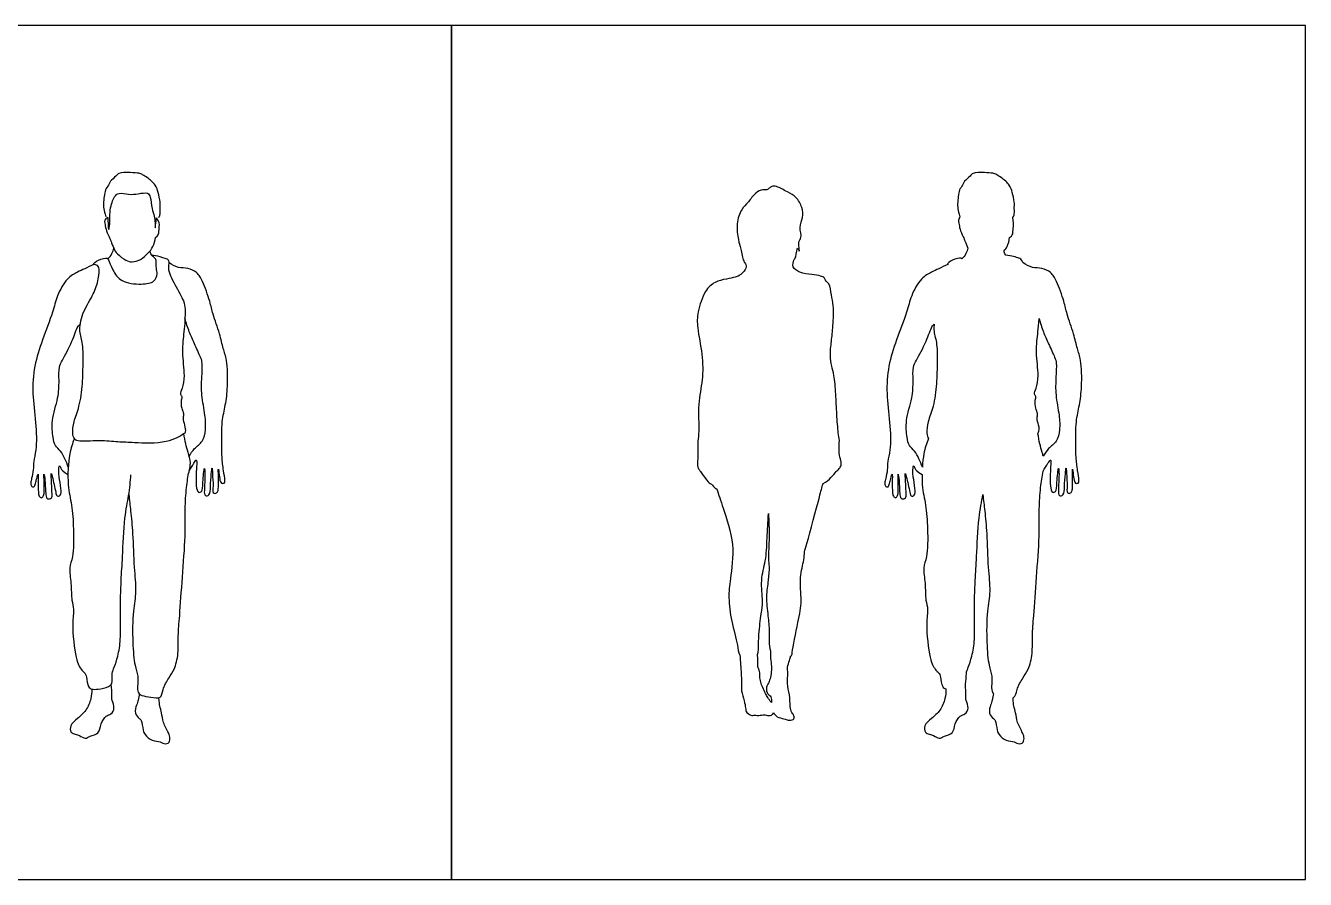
# Model space of a CAD drawing. Header units: millimetres. Extents: x 0 to 18.9, y 0.1 to 18.6.
# Drawn here: x 4.169 to 8.279, y 6.73 to 9.473 of the extents above; entities that cross this region are included whole.
import ezdxf

# ---------------------------------------------------------------- set-up
doc = ezdxf.new("R2010")
doc.units = ezdxf.units.MM
for name, color, linetype, true_color in [('AG-OUTLINE', 7, 'Continuous', 0x8000ff), ('AG-PEOPLE', 7, 'Continuous', 0x66ccff), ('X-VIEWPORT', 7, 'Continuous', 0xfb0280)]:
    doc.layers.add(name, color=color, linetype=linetype, true_color=true_color)

msp = doc.modelspace()

# ---------------------------------------------------------------- linework, layer by layer
at = {"layer": 'AG-OUTLINE'}
for points, knots in [([(7.34, 8.8568), (7.342, 8.8605), (7.3455, 8.8684), (7.3439, 8.8859), (7.3456, 8.9069), (7.3374, 8.9372), (7.3314, 8.9619), (7.3039, 8.9844), (7.2884, 8.9942), (7.2749, 9), (7.249, 9.001), (7.2099, 9.0019), (7.2038, 8.9895), (7.1828, 8.9741), (7.1811, 8.9643), (7.1691, 8.9491), (7.1641, 8.9301), (7.1605, 8.8857), (7.1663, 8.8727), (7.1698, 8.8588)], [0, 0, 0, 0, 0.21334, 0.461636, 0.742515, 1.07903, 1.3867, 1.741205, 2.001336, 2.222419, 2.539293, 2.905595, 3.123308, 3.421807, 3.612763, 3.865767, 4.14397, 4.550404, 4.786281, 4.786281, 4.786281, 4.786281]), ([(6.7391, 8.6527), (6.7382, 8.6559), (6.7352, 8.6625), (6.7216, 8.6706), (6.693, 8.6727), (6.656, 8.6788), (6.6301, 8.6955), (6.6353, 8.7214), (6.644, 8.7268), (6.6466, 8.7705), (6.6571, 8.7372), (6.6477, 8.7798), (6.6643, 8.7906), (6.6516, 8.8265), (6.6678, 8.8565), (6.6642, 8.8897), (6.6452, 8.9241), (6.6161, 8.9379), (6.5823, 8.9578), (6.5657, 8.9582), (6.5569, 8.9511), (6.5497, 8.9441), (6.5353, 8.9473), (6.5116, 8.9369), (6.4909, 8.9053), (6.4662, 8.8835), (6.4507, 8.8368), (6.4571, 8.785), (6.4665, 8.7576), (6.4724, 8.7162), (6.4844, 8.7064), (6.4821, 8.6881), (6.4681, 8.674), (6.4593, 8.67)], [0, 0, 0, 0, 0.181586, 0.399273, 0.70777, 1.067119, 1.367415, 1.629671, 1.836349, 2.141324, 2.325504, 2.619065, 2.869697, 3.197609, 3.528711, 3.855513, 4.205564, 4.536024, 4.894438, 5.117859, 5.304166, 5.477005, 5.685383, 5.968975, 6.320235, 6.64984, 7.047104, 7.457217, 7.779453, 8.141253, 8.353817, 8.581127, 8.88994, 8.88994, 8.88994, 8.88994]), ([(7.1698, 8.8588), (7.1643, 8.8507), (7.1665, 8.8391), (7.1704, 8.8118), (7.1805, 8.7948)], [0.149131, 0.149131, 0.149131, 0.149131, 0.5473, 1.151243, 1.151243, 1.151243, 1.151243]), ([(7.3293, 8.7926), (7.3388, 8.799), (7.3398, 8.8085), (7.3415, 8.8279), (7.3422, 8.8428), (7.34, 8.8568)], [0, 0, 0, 0, 0.303886, 0.723522, 1.133666, 1.133666, 1.133666, 1.133666]), ([(7.1951, 8.7586), (7.194, 8.7524), (7.1901, 8.7401), (7.1815, 8.7288), (7.1764, 8.7241)], [-0.5103759, -0.5103759, -0.5103759, -0.5103759, -0.2613322, 0, 0, 0, 0]), ([(7.1805, 8.7948), (7.1824, 8.7899), (7.1864, 8.7801), (7.1919, 8.7655), (7.1951, 8.7586)], [0, 0, 0, 0, 0.2279511, 0.5035332, 0.5035332, 0.5035332, 0.5035332]), ([(7.3119, 8.7498), (7.3154, 8.754), (7.3238, 8.7661), (7.3283, 8.7826), (7.3293, 8.7926)], [2.1010353, 2.1010353, 2.1010353, 2.1010353, 2.2852414, 2.5996997, 2.5996997, 2.5996997, 2.5996997]), ([(7.1459, 8.7194), (7.1372, 8.7153), (7.1286, 8.7086), (7.1306, 8.7063), (7.131, 8.706)], [0, 0, 0, 0, 0.256071, 0.295204, 0.295204, 0.295204, 0.295204]), ([(7.1764, 8.7241), (7.1758, 8.7249), (7.1716, 8.7273), (7.1563, 8.7243), (7.1459, 8.7194)], [16.9348845, 16.9348845, 16.9348845, 16.9348845, 17.0108116, 17.3158982, 17.3158982, 17.3158982, 17.3158982]), ([(7.317, 8.7361), (7.3151, 8.7382), (7.3123, 8.7432), (7.3119, 8.7476), (7.3119, 8.7498)], [0, 0, 0, 0, 0.1657632, 0.3115322, 0.3115322, 0.3115322, 0.3115322]), ([(7.3719, 8.7123), (7.3674, 8.7235), (7.3585, 8.7263), (7.3368, 8.7336), (7.317, 8.7361)], [13.1564137, 13.1564137, 13.1564137, 13.1564137, 13.5219882, 14.1165783, 14.1165783, 14.1165783, 14.1165783]), ([(7.131, 8.706), (7.1213, 8.7015), (7.1017, 8.6921), (7.0781, 8.6811), (7.0422, 8.6617), (7.0117, 8.6043), (6.9998, 8.5515), (6.965, 8.4629), (6.9385, 8.3805), (6.9323, 8.2904), (6.9457, 8.2013), (6.9485, 8.1117), (6.9362, 8.0746), (6.9381, 8.0462), (6.9313, 8.0194), (6.9283, 8.0046), (6.9284, 7.9938), (6.9408, 7.9889), (6.9438, 8.0042), (6.9471, 8.0156), (6.9538, 8.0438), (6.9518, 8.0018), (6.9531, 7.9767), (6.9539, 7.9616), (6.9637, 7.9537), (6.9711, 7.9644), (6.9718, 7.9788), (6.9715, 8.0137), (6.9702, 8.0401), (6.9755, 8.0076), (6.9754, 7.9682), (6.9805, 7.9499), (6.9977, 7.9547), (6.9969, 7.9696), (6.9955, 8.0021), (6.9947, 8.0178), (6.9929, 8.0412), (7.0002, 8.0152), (7.0094, 7.9713), (7.0114, 7.9604), (7.0272, 7.9628), (7.0257, 7.9874), (7.0198, 8.0238), (7.0179, 8.0368), (7.0197, 8.0658), (7.0249, 8.0498), (7.0316, 8.0402), (7.0481, 8.0316)], [0, 0, 0, 0, 0.333905, 0.633855, 1.002183, 1.465869, 1.906186, 2.475552, 3.030299, 3.582486, 4.152168, 4.705378, 5.065926, 5.375494, 5.68363, 5.91332, 6.095314, 6.26928, 6.472146, 6.706495, 6.936764, 7.243086, 7.567298, 7.787423, 7.963648, 8.144693, 8.37218, 8.738052, 8.965912, 9.233264, 9.629898, 9.855594, 10.058729, 10.274089, 10.608867, 10.867775, 11.084406, 11.321854, 11.73763, 11.909861, 12.096253, 12.372458, 12.730887, 12.972724, 13.233131, 13.406815, 13.652636, 13.652636, 13.652636, 13.652636]), ([(7.4371, 8.0414), (7.4417, 8.0503), (7.4514, 8.0644), (7.4626, 8.0847), (7.4609, 8.0509), (7.4577, 7.9978), (7.4648, 7.9711), (7.4808, 7.976), (7.4805, 8.0035), (7.4864, 8.0655), (7.489, 8.0264), (7.4855, 7.9836), (7.4862, 7.9604), (7.5054, 7.9642), (7.5053, 7.9942), (7.5079, 8.0286), (7.511, 8.0598), (7.5121, 8.0317), (7.5153, 7.9951), (7.5122, 7.973), (7.5209, 7.9687), (7.5296, 7.975), (7.5312, 7.9852), (7.5324, 8.0175), (7.5306, 8.0382), (7.5313, 8.0546), (7.5336, 8.028), (7.5367, 8.0099), (7.5398, 8.0028), (7.5516, 8.0017), (7.5527, 8.0143), (7.5472, 8.0446), (7.542, 8.0875), (7.5423, 8.1279), (7.541, 8.2011), (7.5546, 8.2546), (7.5621, 8.3132), (7.5603, 8.398), (7.546, 8.4356), (7.5362, 8.4836), (7.5126, 8.547), (7.5051, 8.5861), (7.4816, 8.6517), (7.464, 8.681), (7.4331, 8.696), (7.4025, 8.6932), (7.3812, 8.7053), (7.3719, 8.7123)], [0, 0, 0, 0, 0.31308, 0.519197, 0.785947, 1.232971, 1.500824, 1.673796, 1.9863, 2.368153, 2.617829, 3.024929, 3.265549, 3.457648, 3.752684, 4.119071, 4.366513, 4.594193, 4.967465, 5.222642, 5.369644, 5.540103, 5.720996, 6.045473, 6.3265, 6.484342, 6.730824, 6.994335, 7.141838, 7.309878, 7.484886, 7.804807, 8.180987, 8.550247, 9.035927, 9.461587, 9.906417, 10.428766, 10.790042, 11.18901, 11.654951, 12.029045, 12.500149, 12.835343, 13.154222, 13.468336, 13.806888, 13.806888, 13.806888, 13.806888]), ([(6.4606, 8.6701), (6.4572, 8.6677), (6.4457, 8.6646), (6.4186, 8.6589), (6.3807, 8.6511), (6.3484, 8.6207), (6.3256, 8.5527), (6.3254, 8.5014), (6.3438, 8.4167), (6.3448, 8.3339), (6.3268, 8.2601), (6.3329, 8.1697), (6.3268, 8.1397), (6.3285, 8.0829), (6.3257, 8.0556), (6.3335, 8.0444), (6.3406, 8.035), (6.3603, 8.0054), (6.3739, 7.9995), (6.3847, 7.9846), (6.388, 7.9864)], [-12.663961, -12.663961, -12.663961, -12.663961, -12.47194, -12.164785, -11.806268, -11.4267, -10.944387, -10.523654, -9.987561, -9.458805, -8.941996, -8.402121, -8.069851, -7.636115, -7.333682, -7.13727, -6.932103, -6.594374, -6.347924, -6.111663, -6.111663, -6.111663, -6.111663]), ([(6.73, 8.0025), (6.7416, 8.0077), (6.7567, 8.0208), (6.7715, 8.0407), (6.7818, 8.0493), (6.7902, 8.0609), (6.7858, 8.0821), (6.7799, 8.1068), (6.784, 8.1416), (6.7781, 8.1657), (6.774, 8.2271), (6.7712, 8.2874), (6.7668, 8.3493), (6.7576, 8.3787), (6.7515, 8.4144), (6.7574, 8.4599), (6.7626, 8.5087), (6.7655, 8.5739), (6.7555, 8.6067), (6.7541, 8.6401), (6.7423, 8.6506), (6.7391, 8.6527)], [-8.150738, -8.150738, -8.150738, -8.150738, -7.857891, -7.557671, -7.344121, -7.134, -6.868659, -6.564742, -6.224169, -5.928311, -5.474501, -4.998385, -4.540212, -4.214102, -3.866589, -3.470656, -3.047783, -2.57696, -2.224319, -1.86199, -1.749454, -1.749454, -1.749454, -1.749454]), ([(7.049, 8.0546), (7.0462, 8.064), (7.0387, 8.082), (7.0256, 8.1067), (7.0047, 8.1237), (6.9993, 8.1521), (6.9936, 8.2063), (7.0181, 8.2764), (7.02, 8.3301), (7.0177, 8.3767), (7.0306, 8.3994), (7.0624, 8.4567), (7.0775, 8.5059), (7.0847, 8.5114), (7.0873, 8.5141)], [0, 0, 0, 0, 0.31009, 0.612126, 0.899005, 1.195697, 1.615808, 2.109442, 2.536502, 2.912474, 3.200716, 3.670816, 4.07673, 4.268445, 4.268445, 4.268445, 4.268445]), ([(7.0873, 8.5141), (7.0864, 8.508), (7.0851, 8.4865), (7.0972, 8.4558), (7.0965, 8.3929), (7.096, 8.3233), (7.0862, 8.2506), (7.0665, 8.2027), (7.0615, 8.1652), (7.0658, 8.1506), (7.0686, 8.1464)], [2.134651, 2.134651, 2.134651, 2.134651, 2.27426, 2.644413, 3.091369, 3.576885, 4.066298, 4.480913, 4.826992, 5.072221, 5.072221, 5.072221, 5.072221]), ([(7.4204, 8.1621), (7.4259, 8.1728), (7.4229, 8.1907), (7.4159, 8.2116), (7.4213, 8.227), (7.4118, 8.244), (7.4102, 8.2692), (7.416, 8.2815), (7.4061, 8.2896), (7.4165, 8.3107), (7.4243, 8.3508), (7.4119, 8.4241), (7.4207, 8.4882), (7.4229, 8.513), (7.4239, 8.5322)], [7.664837, 7.664837, 7.664837, 7.664837, 7.948631, 8.238178, 8.469135, 8.732074, 9.036312, 9.244745, 9.428778, 9.69934, 10.087247, 10.614622, 11.102474, 11.4673, 11.4673, 11.4673, 11.4673]), ([(7.4239, 8.5322), (7.4278, 8.5179), (7.4373, 8.489), (7.4536, 8.4523), (7.4746, 8.4078), (7.4809, 8.3886), (7.4777, 8.3412), (7.4758, 8.2866), (7.4895, 8.2221), (7.4915, 8.1761), (7.4831, 8.1359), (7.4531, 8.1156), (7.4425, 8.0987), (7.4372, 8.0904)], [-4.074756, -4.074756, -4.074756, -4.074756, -3.693038, -3.320075, -2.926265, -2.669063, -2.287156, -1.853435, -1.390039, -0.998753, -0.645556, -0.310874, 0, 0, 0, 0]), ([(7.0686, 8.1464), (7.0624, 8.1304), (7.0544, 8.1087), (7.05, 8.07), (7.049, 8.0546)], [0, 0, 0, 0, 0.4105389, 0.6643501, 0.6643501, 0.6643501, 0.6643501]), ([(7.4372, 8.0904), (7.4361, 8.0944), (7.4318, 8.1086), (7.426, 8.1293), (7.4219, 8.1512), (7.4204, 8.1621)], [10.8406044, 10.8406044, 10.8406044, 10.8406044, 10.9574878, 11.2642413, 11.5924616, 11.5924616, 11.5924616, 11.5924616]), ([(7.0481, 8.0316), (7.0479, 8.0202), (7.0488, 7.9811), (7.0614, 7.9334), (7.0666, 7.8568), (7.0667, 7.7674), (7.0495, 7.7322), (7.0599, 7.6815), (7.0581, 7.6276), (7.0692, 7.5971), (7.0588, 7.5512), (7.0715, 7.4442), (7.0821, 7.4193), (7.0915, 7.4019), (7.1026, 7.3946), (7.1081, 7.3804), (7.1114, 7.3489), (7.1202, 7.3432), (7.1244, 7.342)], [0.79013, 0.79013, 0.79013, 0.79013, 0.978541, 1.446199, 1.951724, 2.487747, 2.837089, 3.241312, 3.662723, 3.974053, 4.368983, 4.961496, 5.263767, 5.50501, 5.705261, 5.928066, 6.245648, 6.448964, 6.448964, 6.448964, 6.448964]), ([(7.3404, 7.3136), (7.3501, 7.3193), (7.3511, 7.3425), (7.3719, 7.3776), (7.391, 7.4046), (7.4044, 7.4569), (7.4009, 7.5143), (7.4076, 7.5804), (7.4152, 7.7029), (7.4262, 7.8305), (7.4235, 7.9185), (7.4277, 7.9869), (7.4337, 8.0258), (7.4371, 8.0414)], [5.245827, 5.245827, 5.245827, 5.245827, 5.544178, 5.916484, 6.251672, 6.669501, 7.10717, 7.576955, 8.222303, 8.88802, 9.431296, 9.911708, 10.329043, 10.329043, 10.329043, 10.329043]), ([(6.388, 7.9864), (6.3956, 7.9655), (6.4085, 7.9225), (6.4493, 7.8068), (6.4318, 7.6979), (6.4254, 7.6351), (6.4344, 7.5605), (6.4569, 7.4871), (6.457, 7.4598), (6.4627, 7.4504)], [0, 0, 0, 0, 0.481662, 1.130398, 1.747, 2.211595, 2.723063, 3.246844, 3.5669, 3.5669, 3.5669, 3.5669]), ([(6.6259, 7.4475), (6.6303, 7.4496), (6.6301, 7.4622), (6.6507, 7.5603), (6.6635, 7.6237), (6.6528, 7.6992), (6.6697, 7.7545), (6.6697, 7.7841), (6.6799, 7.8118), (6.7193, 7.9624), (6.7261, 7.9877), (6.73, 8.0025)], [4.193933, 4.193933, 4.193933, 4.193933, 4.400493, 4.969953, 5.459178, 5.955257, 6.391384, 6.685333, 7.006477, 7.716412, 8.106685, 8.106685, 8.106685, 8.106685]), ([(7.1872, 7.357), (7.1909, 7.3679), (7.188, 7.3933), (7.1974, 7.4114), (7.2095, 7.4498), (7.2187, 7.5034), (7.2153, 7.5876), (7.2184, 7.692), (7.2239, 7.7663), (7.228, 7.8892), (7.2393, 7.9437), (7.2433, 7.9667)], [7.219505, 7.219505, 7.219505, 7.219505, 7.547837, 7.815445, 8.17507, 8.604725, 9.145033, 9.737469, 10.252463, 10.899096, 11.398296, 11.398296, 11.398296, 11.398296]), ([(7.2433, 7.9667), (7.2455, 7.949), (7.2497, 7.9122), (7.2571, 7.8396), (7.2588, 7.734), (7.2692, 7.6559), (7.2555, 7.5916), (7.2549, 7.4936), (7.261, 7.4195), (7.2743, 7.3848), (7.2715, 7.3517), (7.271, 7.3373), (7.2772, 7.3269)], [0, 0, 0, 0, 0.427866, 0.928863, 1.53469, 2.050041, 2.520504, 3.103923, 3.608061, 3.959618, 4.291273, 4.5446, 4.5446, 4.5446, 4.5446]), ([(6.5198, 7.4533), (6.5218, 7.4568), (6.5228, 7.4715), (6.5229, 7.5188), (6.5317, 7.5836), (6.5382, 7.6238), (6.5281, 7.6925), (6.5477, 7.7552), (6.5499, 7.8171), (6.5529, 7.8787), (6.5544, 7.9056)], [4.302833, 4.302833, 4.302833, 4.302833, 4.483008, 4.893408, 5.360711, 5.73137, 6.201117, 6.662736, 7.156518, 7.5601, 7.5601, 7.5601, 7.5601]), ([(6.5544, 7.9056), (6.5561, 7.8802), (6.5586, 7.8325), (6.5535, 7.7611), (6.5579, 7.7357), (6.5546, 7.6893), (6.5457, 7.6396), (6.5533, 7.5761), (6.5589, 7.5281), (6.5557, 7.4829), (6.5609, 7.465)], [0, 0, 0, 0, 0.53095, 1.033634, 1.342524, 1.744631, 2.18451, 2.663228, 3.107116, 3.538913, 3.538913, 3.538913, 3.538913]), ([(6.4627, 7.4504), (6.4647, 7.431), (6.4673, 7.3924), (6.4677, 7.3758), (6.4688, 7.3546), (6.4669, 7.3353), (6.4773, 7.3046), (6.4814, 7.2814), (6.4827, 7.2658), (6.5016, 7.2543), (6.5073, 7.2596), (6.5235, 7.2553), (6.541, 7.2603), (6.5479, 7.2569), (6.5656, 7.2557), (6.5706, 7.263), (6.5711, 7.2661)], [0, 0, 0, 0, 0.439963, 0.679399, 0.934085, 1.189992, 1.516718, 1.797695, 2.021288, 2.269243, 2.413037, 2.642783, 2.883831, 3.044088, 3.27623, 3.460309, 3.460309, 3.460309, 3.460309]), ([(6.5642, 7.2984), (6.5541, 7.3112), (6.5447, 7.3273), (6.5286, 7.3636), (6.527, 7.381), (6.5279, 7.399), (6.5192, 7.4132), (6.5209, 7.433), (6.5199, 7.4464), (6.5198, 7.4533)], [3.955444, 3.955444, 3.955444, 3.955444, 4.266443, 4.659247, 4.921307, 5.176958, 5.424872, 5.697525, 5.980649, 5.980649, 5.980649, 5.980649]), ([(6.5609, 7.465), (6.561, 7.4544), (6.5612, 7.4325), (6.5671, 7.4087), (6.5589, 7.3659), (6.5516, 7.3563), (6.5467, 7.3453), (6.5504, 7.3248), (6.5648, 7.3189), (6.5655, 7.3045), (6.5642, 7.2984)], [0, 0, 0, 0, 0.323532, 0.619225, 0.990098, 1.188505, 1.381407, 1.631246, 1.844933, 2.093442, 2.093442, 2.093442, 2.093442]), ([(6.5711, 7.2661), (6.574, 7.261), (6.5811, 7.2506), (6.6049, 7.2471), (6.6171, 7.2412), (6.636, 7.2412), (6.6387, 7.2565), (6.6283, 7.266), (6.623, 7.2868), (6.6247, 7.3238), (6.6123, 7.3589), (6.619, 7.3925), (6.6139, 7.4117), (6.6231, 7.4337), (6.6248, 7.4429), (6.6259, 7.4475)], [0, 0, 0, 0, 0.241068, 0.514179, 0.73424, 0.962475, 1.157548, 1.364291, 1.624183, 1.974414, 2.328587, 2.65757, 2.91181, 3.184168, 3.401183, 3.401183, 3.401183, 3.401183]), ([(7.1244, 7.342), (7.1248, 7.3316), (7.1233, 7.3107), (7.1075, 7.2717), (7.0799, 7.2477), (7.0533, 7.2266), (7.0558, 7.2014), (7.0717, 7.1965), (7.0855, 7.194), (7.104, 7.1789), (7.1191, 7.1922), (7.1499, 7.1974), (7.1523, 7.2303), (7.1688, 7.2575), (7.1874, 7.2594), (7.2002, 7.2815), (7.188, 7.3054), (7.1893, 7.3247), (7.1883, 7.3422), (7.1872, 7.357)], [0, 0, 0, 0, 0.330958, 0.708475, 1.071518, 1.408452, 1.672971, 1.897016, 2.124893, 2.391669, 2.639567, 2.949187, 3.274017, 3.597497, 3.839757, 4.113886, 4.410464, 4.677192, 4.957686, 4.957686, 4.957686, 4.957686]), ([(7.2772, 7.3269), (7.2763, 7.32), (7.2737, 7.306), (7.2685, 7.2907), (7.26, 7.2641), (7.277, 7.2462), (7.2852, 7.2425), (7.2885, 7.2083), (7.2949, 7.1953), (7.3167, 7.173), (7.3447, 7.1745), (7.3517, 7.1662), (7.3726, 7.165), (7.3774, 7.1835), (7.3715, 7.2019), (7.3525, 7.2339), (7.3496, 7.2647), (7.3427, 7.2866), (7.3411, 7.2993), (7.3404, 7.3136)], [0, 0, 0, 0, 0.268907, 0.511782, 0.81221, 1.085026, 1.258777, 1.588807, 1.826278, 2.143742, 2.442891, 2.631178, 2.874071, 3.10395, 3.363363, 3.721742, 4.052087, 4.333149, 4.581309, 4.581309, 4.581309, 4.581309])]:
    msp.add_open_spline(points, degree=3, knots=knots, dxfattribs=at)
msp.add_open_spline([(6.4593, 8.67), (6.4598, 8.67), (6.4602, 8.6701), (6.4606, 8.6701)], degree=3, dxfattribs=at)
at = {"layer": 'AG-PEOPLE'}
for points, knots in [([(4.5968, 8.8568), (4.5988, 8.8605), (4.6023, 8.8684), (4.6007, 8.8859), (4.6024, 8.9069), (4.5942, 8.9372), (4.5882, 8.9619), (4.5607, 8.9844), (4.5452, 8.9942), (4.5317, 9), (4.5058, 9.001), (4.4667, 9.0019), (4.4606, 8.9895), (4.4396, 8.9741), (4.4379, 8.9643), (4.4259, 8.9491), (4.4209, 8.9301), (4.4173, 8.8857), (4.4231, 8.8727), (4.4266, 8.8588)], [0, 0, 0, 0, 0.21334, 0.461636, 0.742515, 1.07903, 1.3867, 1.741205, 2.001336, 2.222419, 2.539293, 2.905595, 3.123308, 3.421807, 3.612763, 3.865767, 4.14397, 4.550404, 4.786281, 4.786281, 4.786281, 4.786281]), ([(4.4325, 8.8565), (4.4328, 8.8525), (4.4336, 8.8447), (4.4334, 8.8247), (4.4362, 8.8144), (4.4402, 8.8378), (4.4388, 8.8588), (4.441, 8.8876), (4.4475, 8.9104), (4.4563, 8.9267), (4.4686, 8.9381), (4.5012, 8.9293), (4.5286, 8.9328), (4.5618, 8.9386), (4.5716, 8.9221), (4.5729, 8.8855), (4.5831, 8.8608), (4.5847, 8.8428), (4.5847, 8.8117), (4.5879, 8.8476), (4.5891, 8.8523), (4.5897, 8.8558)], [0, 0, 0, 0, 0.200524, 0.463497, 0.590963, 0.825012, 1.107377, 1.412467, 1.692682, 1.934914, 2.152105, 2.470571, 2.786757, 3.09999, 3.324031, 3.670457, 3.96465, 4.228439, 4.460365, 4.729784, 4.917576, 4.917576, 4.917576, 4.917576]), ([(4.4325, 8.8565), (4.4211, 8.8507), (4.4233, 8.8391), (4.4272, 8.8118), (4.4373, 8.7948)], [0, 0, 0, 0, 0.457423, 1.151243, 1.151243, 1.151243, 1.151243]), ([(4.5861, 8.7926), (4.5956, 8.799), (4.5966, 8.8085), (4.5983, 8.8279), (4.599, 8.8428), (4.5897, 8.8558)], [0, 0, 0, 0, 0.366469, 0.872525, 1.367135, 1.367135, 1.367135, 1.367135]), ([(4.4332, 8.7241), (4.4383, 8.7288), (4.4469, 8.7401), (4.4508, 8.7524), (4.4519, 8.7586)], [0, 0, 0, 0, 0.2613322, 0.5103759, 0.5103759, 0.5103759, 0.5103759]), ([(4.4373, 8.7948), (4.4392, 8.7899), (4.4432, 8.7801), (4.4517, 8.7577), (4.4623, 8.739), (4.4903, 8.7177), (4.511, 8.7126), (4.5391, 8.7199), (4.5623, 8.7418), (4.5796, 8.7624), (4.5851, 8.7826), (4.5861, 8.7926)], [0, 0, 0, 0, 0.227951, 0.503533, 0.773665, 1.106218, 1.367843, 1.666988, 1.988896, 2.285241, 2.5997, 2.5997, 2.5997, 2.5997]), ([(4.4027, 8.7194), (4.394, 8.7153), (4.3821, 8.706), (4.3947, 8.7047), (4.4083, 8.699), (4.4021, 8.6524), (4.3891, 8.6113), (4.3532, 8.5577), (4.338, 8.4962), (4.354, 8.4558), (4.3533, 8.3929), (4.3528, 8.3233), (4.343, 8.2506), (4.3233, 8.2027), (4.3183, 8.1652), (4.3241, 8.1453), (4.338, 8.1354), (4.408, 8.1416), (4.4657, 8.1351), (4.5194, 8.1336), (4.6179, 8.1271), (4.6752, 8.1599), (4.6836, 8.1672), (4.6797, 8.1907), (4.6727, 8.2116), (4.6781, 8.227), (4.6686, 8.244), (4.667, 8.2692), (4.6728, 8.2815), (4.6629, 8.2896), (4.6733, 8.3107), (4.6811, 8.3508), (4.6687, 8.4241), (4.6775, 8.4882), (4.6806, 8.5238), (4.6817, 8.563), (4.6775, 8.5902), (4.648, 8.64), (4.6231, 8.6916), (4.63, 8.7122), (4.6271, 8.7226), (4.6153, 8.7263), (4.5861, 8.736), (4.577, 8.7361), (4.5714, 8.7367), (4.5837, 8.7279), (4.5894, 8.7191), (4.5875, 8.6933), (4.5935, 8.6761), (4.5835, 8.647), (4.5391, 8.6408), (4.4744, 8.6471), (4.4485, 8.6859), (4.4357, 8.7207), (4.4311, 8.7279), (4.4131, 8.7243), (4.4027, 8.7194)], [0, 0, 0, 0, 0.256071, 0.4071, 0.614326, 0.931229, 1.364813, 1.832848, 2.27426, 2.644413, 3.091369, 3.576885, 4.066298, 4.480913, 4.826992, 5.072221, 5.285187, 5.756606, 6.201692, 6.620967, 7.196603, 7.643861, 7.813377, 8.081207, 8.354467, 8.572432, 8.820581, 9.107705, 9.304413, 9.478094, 9.733436, 10.099523, 10.597232, 11.057641, 11.401945, 11.750885, 12.04838, 12.487359, 12.919591, 13.170291, 13.335951, 13.532939, 13.85333, 14.030982, 14.116578, 14.307978, 14.50263, 14.784675, 15.033014, 15.317462, 15.688123, 16.141123, 16.527716, 16.867213, 17.010812, 17.315898, 17.315898, 17.315898, 17.315898]), ([(4.5738, 8.7361), (4.5719, 8.7382), (4.5691, 8.7432), (4.5687, 8.7476), (4.5687, 8.7498)], [0, 0, 0, 0, 0.1657632, 0.3115322, 0.3115322, 0.3115322, 0.3115322]), ([(4.3878, 8.706), (4.3781, 8.7015), (4.3585, 8.6921), (4.3349, 8.6811), (4.299, 8.6617), (4.2685, 8.6043), (4.2566, 8.5515), (4.2218, 8.4629), (4.1953, 8.3805), (4.1891, 8.2904), (4.2025, 8.2013), (4.2053, 8.1117), (4.193, 8.0746), (4.1949, 8.0462), (4.1881, 8.0194), (4.1851, 8.0046), (4.1852, 7.9938), (4.1976, 7.9889), (4.2006, 8.0042), (4.2039, 8.0156), (4.2106, 8.0438), (4.2086, 8.0018), (4.2099, 7.9767), (4.2107, 7.9616), (4.2205, 7.9537), (4.2279, 7.9644), (4.2286, 7.9788), (4.2283, 8.0137), (4.227, 8.0401), (4.2323, 8.0076), (4.2322, 7.9682), (4.2373, 7.9499), (4.2545, 7.9547), (4.2537, 7.9696), (4.2523, 8.0021), (4.2515, 8.0178), (4.2497, 8.0412), (4.257, 8.0152), (4.2662, 7.9713), (4.2682, 7.9604), (4.284, 7.9628), (4.2825, 7.9874), (4.2766, 8.0238), (4.2747, 8.0368), (4.2765, 8.0658), (4.2817, 8.0498), (4.2884, 8.0402), (4.3049, 8.0316)], [0, 0, 0, 0, 0.333905, 0.633855, 1.002183, 1.465869, 1.906186, 2.475552, 3.030299, 3.582486, 4.152168, 4.705378, 5.065926, 5.375494, 5.68363, 5.91332, 6.095314, 6.26928, 6.472146, 6.706495, 6.936764, 7.243086, 7.567298, 7.787423, 7.963648, 8.144693, 8.37218, 8.738052, 8.965912, 9.233264, 9.629898, 9.855594, 10.058729, 10.274089, 10.608867, 10.867775, 11.084406, 11.321854, 11.73763, 11.909861, 12.096253, 12.372458, 12.730887, 12.972724, 13.233131, 13.406815, 13.652636, 13.652636, 13.652636, 13.652636]), ([(4.6939, 8.0414), (4.6985, 8.0503), (4.7082, 8.0644), (4.7194, 8.0847), (4.7177, 8.0509), (4.7145, 7.9978), (4.7216, 7.9711), (4.7376, 7.976), (4.7373, 8.0035), (4.7432, 8.0655), (4.7458, 8.0264), (4.7423, 7.9836), (4.743, 7.9604), (4.7622, 7.9642), (4.7621, 7.9942), (4.7647, 8.0286), (4.7678, 8.0598), (4.7689, 8.0317), (4.7721, 7.9951), (4.769, 7.973), (4.7777, 7.9687), (4.7864, 7.975), (4.788, 7.9852), (4.7892, 8.0175), (4.7874, 8.0382), (4.7881, 8.0546), (4.7904, 8.028), (4.7935, 8.0099), (4.7966, 8.0028), (4.8084, 8.0017), (4.8095, 8.0143), (4.804, 8.0446), (4.7988, 8.0875), (4.7991, 8.1279), (4.7978, 8.2011), (4.8114, 8.2546), (4.8189, 8.3132), (4.8171, 8.398), (4.8028, 8.4356), (4.793, 8.4836), (4.7694, 8.547), (4.7619, 8.5861), (4.7384, 8.6517), (4.7208, 8.681), (4.6899, 8.696), (4.6593, 8.6932), (4.638, 8.7053), (4.6287, 8.7123)], [0, 0, 0, 0, 0.31308, 0.519197, 0.785947, 1.232971, 1.500824, 1.673796, 1.9863, 2.368153, 2.617829, 3.024929, 3.265549, 3.457648, 3.752684, 4.119071, 4.366513, 4.594193, 4.967465, 5.222642, 5.369644, 5.540103, 5.720996, 6.045473, 6.3265, 6.484342, 6.730824, 6.994335, 7.141838, 7.309878, 7.484886, 7.804807, 8.180987, 8.550247, 9.035927, 9.461587, 9.906417, 10.428766, 10.790042, 11.18901, 11.654951, 12.029045, 12.500149, 12.835343, 13.154222, 13.468336, 13.806888, 13.806888, 13.806888, 13.806888]), ([(4.3058, 8.0546), (4.303, 8.064), (4.2955, 8.082), (4.2824, 8.1067), (4.2615, 8.1237), (4.2561, 8.1521), (4.2504, 8.2063), (4.2749, 8.2764), (4.2768, 8.3301), (4.2745, 8.3767), (4.2874, 8.3994), (4.3192, 8.4567), (4.3343, 8.5059), (4.3415, 8.5114), (4.3441, 8.5141)], [0, 0, 0, 0, 0.31009, 0.612126, 0.899005, 1.195697, 1.615808, 2.109442, 2.536502, 2.912474, 3.200716, 3.670816, 4.07673, 4.268445, 4.268445, 4.268445, 4.268445]), ([(4.694, 8.0904), (4.6993, 8.0987), (4.7099, 8.1156), (4.7399, 8.1359), (4.7483, 8.1761), (4.7463, 8.2221), (4.7326, 8.2866), (4.7345, 8.3412), (4.7377, 8.3886), (4.7314, 8.4078), (4.7104, 8.4523), (4.6941, 8.489), (4.6846, 8.5179), (4.6807, 8.5322)], [0, 0, 0, 0, 0.310874, 0.645556, 0.998753, 1.390039, 1.853435, 2.287156, 2.669063, 2.926265, 3.320075, 3.693038, 4.074756, 4.074756, 4.074756, 4.074756]), ([(4.3254, 8.1464), (4.3192, 8.1304), (4.3074, 8.0984), (4.3014, 7.9966), (4.3182, 7.9334), (4.3234, 7.8568), (4.3235, 7.7674), (4.3063, 7.7322), (4.3167, 7.6815), (4.3149, 7.6276), (4.326, 7.5971), (4.3156, 7.5512), (4.3283, 7.4442), (4.3389, 7.4193), (4.3483, 7.4019), (4.3594, 7.3946), (4.3649, 7.3804), (4.3682, 7.3486), (4.3816, 7.3403), (4.4024, 7.3405), (4.4349, 7.3485), (4.4487, 7.3583), (4.4448, 7.3933), (4.4542, 7.4114), (4.4663, 7.4498), (4.4755, 7.5034), (4.4721, 7.5876), (4.4752, 7.692), (4.4807, 7.7663), (4.4848, 7.8892), (4.4996, 7.9603), (4.5045, 7.9974), (4.5063, 8.0194), (4.5068, 8.03)], [0, 0, 0, 0, 0.410539, 0.978541, 1.446199, 1.951724, 2.487747, 2.837089, 3.241312, 3.662723, 3.974053, 4.368983, 4.961496, 5.263767, 5.50501, 5.705261, 5.928066, 6.245648, 6.454397, 6.714224, 7.04526, 7.265228, 7.58725, 7.849715, 8.202428, 8.623825, 9.153748, 9.734797, 10.239894, 10.874098, 11.363703, 11.706095, 12.0297, 12.0297, 12.0297, 12.0297]), ([(4.5001, 7.9667), (4.5023, 7.949), (4.5065, 7.9122), (4.5139, 7.8396), (4.5156, 7.734), (4.526, 7.6559), (4.5123, 7.5916), (4.5117, 7.4936), (4.5178, 7.4195), (4.5311, 7.3848), (4.5283, 7.3517), (4.5277, 7.3315), (4.5424, 7.319), (4.5703, 7.3164), (4.6064, 7.3084), (4.6079, 7.3425), (4.6287, 7.3776), (4.6478, 7.4046), (4.6612, 7.4569), (4.6577, 7.5143), (4.6644, 7.5804), (4.672, 7.7029), (4.683, 7.8305), (4.6803, 7.9185), (4.6845, 7.9869), (4.6926, 8.0394), (4.7011, 8.0678), (4.6903, 8.1025), (4.6828, 8.1293), (4.6787, 8.1512), (4.6772, 8.1621)], [0, 0, 0, 0, 0.418656, 0.908868, 1.501654, 2.005912, 2.466248, 3.037108, 3.530394, 3.874384, 4.198899, 4.446773, 4.676817, 4.988969, 5.300754, 5.59502, 5.96223, 6.29283, 6.70494, 7.136618, 7.599972, 8.236485, 8.89309, 9.428929, 9.902765, 10.314387, 10.622132, 10.957488, 11.264241, 11.592462, 11.592462, 11.592462, 11.592462]), ([(4.3812, 7.342), (4.3816, 7.3316), (4.3801, 7.3107), (4.3643, 7.2717), (4.3367, 7.2477), (4.3101, 7.2266), (4.3126, 7.2014), (4.3285, 7.1965), (4.3423, 7.194), (4.3608, 7.1789), (4.3759, 7.1922), (4.4067, 7.1974), (4.4091, 7.2303), (4.4256, 7.2575), (4.4442, 7.2594), (4.457, 7.2815), (4.4448, 7.3054), (4.4461, 7.3247), (4.4451, 7.3422), (4.444, 7.357)], [0, 0, 0, 0, 0.330958, 0.708475, 1.071518, 1.408452, 1.672971, 1.897016, 2.124893, 2.391669, 2.639567, 2.949187, 3.274017, 3.597497, 3.839757, 4.113886, 4.410464, 4.677192, 4.957686, 4.957686, 4.957686, 4.957686]), ([(4.534, 7.3269), (4.5331, 7.32), (4.5305, 7.306), (4.5253, 7.2907), (4.5168, 7.2641), (4.5338, 7.2462), (4.542, 7.2425), (4.5453, 7.2083), (4.5517, 7.1953), (4.5735, 7.173), (4.6015, 7.1745), (4.6085, 7.1662), (4.6294, 7.165), (4.6342, 7.1835), (4.6283, 7.2019), (4.6093, 7.2339), (4.6064, 7.2647), (4.5995, 7.2866), (4.5979, 7.2993), (4.5972, 7.3136)], [0, 0, 0, 0, 0.268907, 0.511782, 0.81221, 1.085026, 1.258777, 1.588807, 1.826278, 2.143742, 2.442891, 2.631178, 2.874071, 3.10395, 3.363363, 3.721742, 4.052087, 4.333149, 4.581309, 4.581309, 4.581309, 4.581309])]:
    msp.add_open_spline(points, degree=3, knots=knots, dxfattribs=at)
at = {"layer": 'X-VIEWPORT'}
for points in [[(2.793, 9.4734), (2.793, 6.7302), (5.5362, 6.7302), (5.5362, 9.4734)], [(5.5362, 9.4734), (5.5362, 6.7302), (8.2794, 6.7302), (8.2794, 9.4734)]]:
    msp.add_lwpolyline(points, close=True, dxfattribs=at)

doc.saveas('drawing.dxf')
